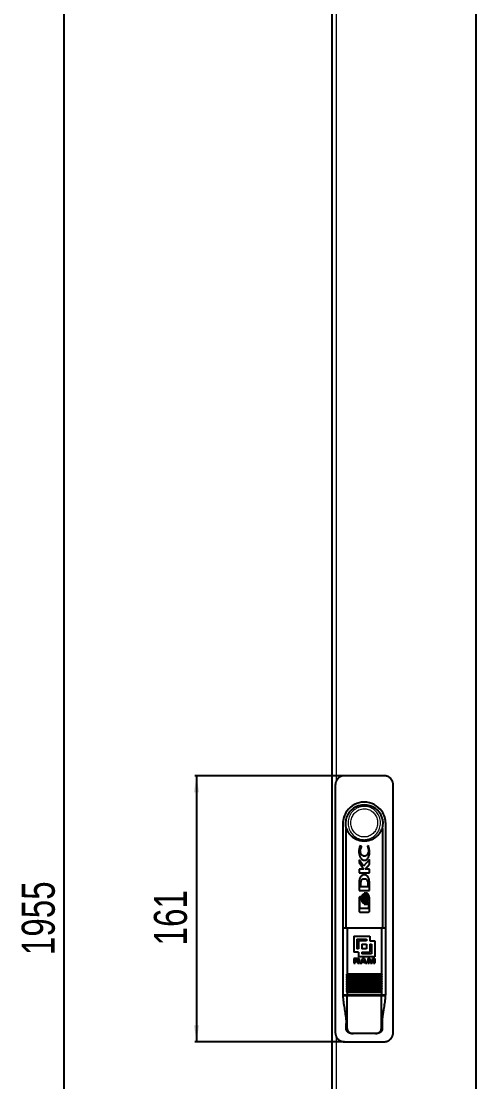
# Model space of a CAD drawing. Header units: millimetres. Extents: x -683 to 1834, y -1447 to 974.
# Drawn here: x -683 to -408, y -309 to 333 of the extents above; entities that cross this region are included whole.
import ezdxf

# ---------------------------------------------------------------- set-up
doc = ezdxf.new("R2010")
doc.units = ezdxf.units.MM
doc.layers.add('FORMAT', color=7, linetype='Continuous')
doc.styles.add('SLDTEXTSTYLE0', font='TXT', dxfattribs={"width": 0.75})
doc.dimstyles.new('SLDDIMSTYLE0', dxfattribs={"dimtxt": 20, "dimasz": 10, "dimexe": 0, "dimexo": 0.0625, "dimgap": 5, "dimtad": 2, "dimdec": 1, "dimrnd": 1e-09, "dimzin": 12, "dimdsep": 46, "dimtxsty": 'SLDTEXTSTYLE0', "dimsah": 1, "dimcen": 0.09, "dimadec": 0, "dimazin": 3, "dimtfac": 1, "dimtofl": 0, "dimtmove": 0, "dimatfit": 3, "dimfxl": 0, "dimfrac": 2, "dimtolj": 1, "dimtzin": 12, "dimarcsym": 0})

# ---------------------------------------------------------------- blocks, each defined once
blk = doc.blocks.new('_D_1')
at = {"layer": 'FORMAT'}
for p, q in [((-495.35, 774.47), (-658.35, 774.47)), ((-657.35, -1180.53), (-657.35, 774.47)), ((-495.35, -1180.53), (-658.35, -1180.53))]:
    blk.add_line(p, q, dxfattribs=at)
for points in [[(-657.35, 774.47), (-658.89, 764.47), (-655.81, 764.47)], [(-657.35, -1180.53), (-655.81, -1170.53), (-658.89, -1170.53)]]:
    blk.add_solid(points, dxfattribs=at)
at = {"layer": 'FORMAT', "insert": (-683.13, -232.59), "char_height": 20, "attachment_point": 1, "rotation": 90, "style": 'SLDTEXTSTYLE0'}
blk.add_mtext('1955', dxfattribs=at)
blk = doc.blocks.new('_D_4')
at = {"layer": 'FORMAT'}
for p, q in [((-487.85, -124.03), (-578.35, -124.03)), ((-577.35, -124.03), (-577.35, -285.03)), ((-487.85, -285.03), (-578.35, -285.03))]:
    blk.add_line(p, q, dxfattribs=at)
for points in [[(-577.35, -124.03), (-578.89, -134.03), (-575.81, -134.03)], [(-577.35, -285.03), (-575.81, -275.03), (-578.89, -275.03)]]:
    blk.add_solid(points, dxfattribs=at)
at = {"layer": 'FORMAT', "insert": (-603.13, -226.7), "char_height": 20, "attachment_point": 1, "rotation": 90, "style": 'SLDTEXTSTYLE0'}
blk.add_mtext('161', dxfattribs=at)

msp = doc.modelspace()

# ---------------------------------------------------------------- linework, layer by layer
at = {"color": 7, "linetype": 'Continuous', "lineweight": 25}
for p, q in [((-495.34, -1180.53), (-495.34, 774.47)), ((-408.34, 682.47), (-408.34, -1088.53)), ((-463.84, -124.03), (-487.84, -124.03)), ((-493.34, -129.53), (-493.34, -279.53)), ((-458.34, -279.53), (-458.34, -129.53)), ((-488.84, -153.03), (-488.84, -256.03)), ((-462.84, -256.03), (-462.84, -153.03)), ((-486.84, -216.03), (-486.84, -156.03)), ((-486.84, -156.03), (-486.84, -156.03)), ((-464.84, -156.03), (-464.84, -216.03)), ((-464.84, -156.03), (-464.84, -156.03)), ((-478.54, -166.36), (-479.07, -169.51)), ((-477.46, -166.73), (-478.54, -166.36)), ((-477.46, -167.02), (-477.46, -166.73)), ((-473.05, -166.76), (-473.86, -166.48)), ((-473.86, -166.48), (-473.86, -166.71)), ((-472.62, -169.54), (-473.05, -166.76)), ((-476.2, -178.7), (-478.99, -174.91)), ((-478.99, -174.91), (-478.99, -176.6)), ((-478.99, -176.6), (-476.03, -180.59)), ((-472.7, -174.82), (-476.2, -178.7)), ((-475.34, -180.59), (-472.7, -177.55)), ((-472.7, -177.55), (-472.7, -174.82)), ((-476.03, -180.59), (-478.99, -180.59)), ((-478.99, -180.59), (-478.99, -182.81)), ((-478.99, -182.81), (-472.7, -182.81)), ((-472.7, -180.59), (-475.34, -180.59)), ((-472.7, -182.81), (-472.7, -180.59)), ((-478.98, -189.22), (-478.98, -193.45)), ((-478.03, -188.55), (-478.11, -189.53)), ((-478.11, -189.53), (-478.11, -191.08)), ((-478.11, -191.08), (-473.47, -191.08)), ((-473.47, -191.08), (-473.47, -189.66)), ((-472.72, -188.39), (-472.9, -186.77)), ((-472.69, -189.39), (-472.72, -188.39)), ((-472.69, -189.41), (-472.69, -189.39)), ((-472.69, -189.43), (-472.69, -189.41)), ((-472.69, -193.45), (-472.69, -189.43)), ((-478.99, -198.04), (-478.99, -205.88)), ((-478.98, -193.45), (-472.69, -193.45)), ((-478.48, -204.42), (-478.48, -198.18)), ((-478.48, -198.18), (-477.9, -198.18)), ((-477.9, -197.39), (-478.33, -197.39)), ((-477.9, -198.18), (-477.9, -197.39)), ((-475.88, -195.68), (-476.11, -195.54)), ((-475.14, -195.16), (-475.82, -195.16)), ((-475.51, -196.08), (-475.74, -195.8)), ((-475.4, -198.45), (-475.13, -196.9)), ((-475.12, -200.02), (-475.4, -198.45)), ((-475.13, -196.9), (-475.36, -196.33)), ((-474.05, -195.16), (-474.75, -195.16)), ((-472.7, -205.88), (-472.7, -198.04)), ((-473.18, -204.42), (-478.48, -204.42)), ((-476.17, -201.35), (-475.9, -201.21)), ((-475.97, -201.82), (-475.29, -201.82)), ((-475.75, -201.1), (-475.51, -200.83)), ((-475.35, -200.58), (-475.12, -200.02)), ((-474.9, -201.82), (-474.2, -201.82)), ((-473.18, -200.74), (-473.18, -204.42)), ((-478.33, -206.53), (-473.36, -206.53)), ((-488.81, -216.03), (-488.81, -256.53)), ((-488.81, -216.03), (-486.19, -216.03)), ((-486.19, -216.03), (-465.5, -216.03)), ((-486.19, -216.03), (-486.19, -244.03)), ((-465.5, -216.03), (-465.5, -244.03)), ((-465.5, -216.03), (-462.88, -216.03)), ((-462.88, -216.03), (-462.88, -256.53)), ((-482.19, -221.03), (-472.43, -221.03)), ((-482.19, -221.03), (-482.19, -230.79)), ((-480.23, -222.98), (-480.23, -228.84)), ((-480.23, -222.98), (-474.38, -222.98)), ((-474.38, -223.96), (-479.26, -223.96)), ((-479.26, -223.96), (-479.26, -228.84)), ((-474.38, -222.98), (-474.38, -223.96)), ((-472.43, -221.03), (-472.43, -223.96)), ((-472.43, -223.96), (-469.5, -223.96)), ((-469.5, -223.96), (-469.5, -233.72)), ((-479.26, -230.79), (-482.19, -230.79)), ((-479.26, -228.84), (-480.23, -228.84)), ((-479.26, -230.79), (-479.26, -233.72)), ((-477.31, -225.91), (-477.31, -228.84)), ((-477.31, -225.91), (-474.38, -225.91)), ((-474.38, -228.84), (-477.31, -228.84)), ((-477.31, -230.79), (-477.31, -231.77)), ((-477.31, -230.79), (-472.43, -230.79)), ((-474.38, -225.91), (-474.38, -228.84)), ((-472.43, -225.91), (-472.43, -230.79)), ((-472.43, -225.91), (-471.45, -225.91)), ((-471.45, -225.91), (-471.45, -231.77)), ((-480.12, -234.59), (-482.18, -234.59)), ((-482.18, -234.59), (-482.18, -237.56)), ((-481.31, -235.09), (-481.31, -235.89)), ((-481.31, -235.09), (-480.24, -235.09)), ((-480.28, -235.89), (-481.31, -235.89)), ((-481.31, -236.38), (-481.31, -237.56)), ((-481.31, -236.38), (-480.38, -236.38)), ((-479.75, -236.86), (-479.73, -237.18)), ((-469.5, -233.72), (-479.26, -233.72)), ((-478.81, -237.13), (-478.83, -236.77)), ((-478.81, -237.13), (-478.81, -237.14)), ((-478.64, -237.47), (-478.64, -237.56)), ((-476.8, -234.59), (-478.34, -237.56)), ((-477.4, -237.56), (-477.12, -236.95)), ((-471.45, -231.77), (-477.31, -231.77)), ((-477.12, -236.95), (-475.45, -236.95)), ((-476.89, -236.46), (-476.29, -235.19)), ((-475.69, -236.46), (-476.89, -236.46)), ((-475.78, -234.59), (-476.8, -234.59)), ((-476.29, -235.19), (-475.69, -236.46)), ((-474.23, -237.56), (-475.78, -234.59)), ((-475.45, -236.95), (-475.16, -237.56)), ((-472.46, -234.59), (-473.77, -234.59)), ((-473.77, -234.59), (-473.77, -237.56)), ((-472.93, -235.17), (-472.93, -237.56)), ((-472.93, -235.17), (-472.05, -237.56)), ((-471.6, -236.85), (-472.46, -234.59)), ((-470.75, -234.59), (-471.6, -236.85)), ((-471.14, -237.56), (-470.27, -235.17)), ((-469.43, -234.59), (-470.75, -234.59)), ((-470.27, -235.17), (-470.27, -237.56)), ((-469.43, -234.59), (-469.43, -237.56)), ((-482.18, -237.56), (-481.31, -237.56)), ((-479.6, -237.56), (-478.64, -237.56)), ((-478.34, -237.56), (-477.4, -237.56)), ((-475.16, -237.56), (-474.23, -237.56)), ((-473.77, -237.56), (-472.93, -237.56)), ((-472.05, -237.56), (-471.14, -237.56)), ((-470.27, -237.56), (-469.43, -237.56)), ((-486.44, -244.13), (-486.24, -244.13)), ((-465.45, -244.13), (-486.24, -244.13)), ((-465.45, -245.53), (-486.24, -245.53)), ((-465.45, -246.93), (-486.24, -246.93)), ((-465.45, -248.33), (-486.24, -248.33)), ((-465.45, -249.73), (-486.24, -249.73)), ((-465.45, -244.13), (-465.24, -244.13)), ((-488.81, -256.53), (-486.19, -256.53)), ((-486.84, -257.03), (-486.84, -256.53)), ((-465.45, -251.13), (-486.24, -251.13)), ((-465.45, -252.53), (-486.24, -252.53)), ((-465.45, -253.93), (-486.24, -253.93)), ((-486.19, -255.23), (-486.19, -256.53)), ((-486.19, -256.53), (-465.5, -256.53)), ((-465.5, -255.23), (-465.5, -256.53)), ((-465.5, -256.53), (-462.88, -256.53)), ((-464.84, -256.53), (-464.84, -257.03)), ((-488.81, -257.03), (-486.19, -257.03)), ((-486.19, -277.03), (-486.19, -257.03)), ((-486.19, -257.03), (-465.5, -257.03)), ((-465.5, -277.03), (-465.5, -257.03)), ((-465.5, -257.03), (-462.88, -257.03)), ((-486.8, -277.03), (-486.8, -273.95)), ((-464.88, -277.03), (-464.88, -273.95)), ((-482.57, -280.03), (-483.5, -280.03)), ((-469.11, -280.03), (-482.57, -280.03)), ((-468.18, -280.03), (-469.11, -280.03)), ((-487.84, -285.03), (-463.84, -285.03))]:
    msp.add_line(p, q, dxfattribs=at)
at = {"color": 8, "linetype": 'Continuous', "lineweight": 18}
for p, q in [((-492.74, 771.87), (-492.74, -127.06)), ((-486.19, -244.03), (-465.5, -244.03)), ((-492.74, -282.03), (-492.74, -1177.93)), ((-486.8, -277.03), (-486.19, -277.03)), ((-465.5, -277.03), (-464.88, -277.03))]:
    msp.add_line(p, q, dxfattribs=at)
at = {"color": 7, "linetype": 'Continuous', "lineweight": 25}
for centre, radius, start, end in [((-475.84, -153.03), 13, 35.39435, 144.60565), ((-475.84, -153.03), 13, 144.60565, 180), ((-475.84, -153.03), 11.4, 344.74488, 195.25752), ((-475.84, -153.03), 13, 0, 35.39435), ((-475.84, -256.03), 13, 180, 184.41172), ((-475.84, -256.03), 13, 355.58829, 0)]:
    msp.add_arc(centre, radius, start, end, dxfattribs=at)
for points, knots in [([(-487.84, -124.03), (-487.92, -124.03), (-488.15, -124.04), (-488.53, -124.07), (-488.99, -124.15), (-489.37, -124.24), (-489.76, -124.37), (-490.18, -124.54), (-490.65, -124.79), (-491.01, -125.03), (-491.41, -125.34), (-491.84, -125.73), (-492.24, -126.21), (-492.58, -126.72), (-492.87, -127.27), (-493.09, -127.85), (-493.23, -128.4), (-493.32, -128.92), (-493.34, -129.33), (-493.34, -129.53)], [0, 0, 0, 0, 0.026548, 0.079857, 0.133557, 0.187656, 0.214827, 0.279193, 0.341313, 0.40058, 0.42963, 0.516667, 0.602096, 0.644369, 0.731406, 0.816835, 0.859108, 0.929336, 1, 1, 1, 1]), ([(-458.34, -129.53), (-458.34, -129.46), (-458.35, -129.23), (-458.38, -128.85), (-458.46, -128.39), (-458.55, -128.01), (-458.72, -127.51), (-458.96, -126.96), (-459.29, -126.44), (-459.66, -125.94), (-460.08, -125.49), (-460.57, -125.1), (-461.02, -124.8), (-461.44, -124.57), (-461.94, -124.36), (-462.33, -124.24), (-462.75, -124.14), (-463.23, -124.05), (-463.64, -124.04), (-463.84, -124.03)], [0, 0, 0, 0, 0.026382, 0.079439, 0.133137, 0.18749, 0.214833, 0.314493, 0.39548, 0.429557, 0.529218, 0.610207, 0.644284, 0.717062, 0.777394, 0.831748, 0.859092, 0.929276, 1, 1, 1, 1]), ([(-464.84, -156.03), (-464.85, -156.06), (-464.87, -156.14), (-464.92, -156.23), (-464.99, -156.31), (-465.06, -156.33), (-465.11, -156.33), (-465.15, -156.32), (-465.19, -156.3), (-465.23, -156.28), (-465.26, -156.25), (-465.28, -156.26), (-465.31, -156.3), (-465.39, -156.44), (-465.48, -156.64), (-465.61, -156.93), (-465.76, -157.28), (-465.95, -157.67), (-466.15, -158.06), (-466.4, -158.49), (-466.74, -159.01), (-467.2, -159.61), (-467.61, -160.09), (-467.98, -160.47), (-468.4, -160.86), (-468.97, -161.35), (-469.71, -161.87), (-470.37, -162.26), (-470.92, -162.54), (-471.47, -162.79), (-472.19, -163.07), (-473.08, -163.33), (-473.84, -163.49), (-474.46, -163.58), (-475.08, -163.64), (-475.8, -163.67), (-476.69, -163.64), (-477.48, -163.55), (-478.15, -163.43), (-478.81, -163.27), (-479.51, -163.06), (-480.09, -162.84), (-480.62, -162.61), (-480.96, -162.44), (-481.38, -162.22), (-481.69, -162.03), (-482.22, -161.7), (-482.8, -161.28), (-483.47, -160.7), (-484.03, -160.14), (-484.44, -159.67), (-484.75, -159.26), (-485.05, -158.85), (-485.38, -158.33), (-485.63, -157.88), (-485.8, -157.54), (-485.9, -157.32), (-486.01, -157.09), (-486.12, -156.84), (-486.22, -156.59), (-486.3, -156.43), (-486.36, -156.32), (-486.39, -156.27), (-486.41, -156.25), (-486.44, -156.27), (-486.48, -156.3), (-486.55, -156.33), (-486.61, -156.34), (-486.66, -156.32), (-486.7, -156.3), (-486.74, -156.26), (-486.79, -156.18), (-486.82, -156.08), (-486.84, -156.03)], [0, 0, 0, 0, 0.007429, 0.022366, 0.037562, 0.053017, 0.060786, 0.067374, 0.073961, 0.080589, 0.08425, 0.085866, 0.088472, 0.091878, 0.103753, 0.109329, 0.120579, 0.137541, 0.148867, 0.160012, 0.182366, 0.204942, 0.227741, 0.239178, 0.252537, 0.279364, 0.306563, 0.334141, 0.347993, 0.361602, 0.38893, 0.41664, 0.44474, 0.458856, 0.47264, 0.500321, 0.523672, 0.552117, 0.571185, 0.585017, 0.612793, 0.636229, 0.640975, 0.664789, 0.669571, 0.683938, 0.697687, 0.7253, 0.748604, 0.777009, 0.796056, 0.805201, 0.823525, 0.841971, 0.860539, 0.869844, 0.87594, 0.882036, 0.892761, 0.900541, 0.906874, 0.910301, 0.913, 0.914838, 0.9167, 0.924526, 0.932352, 0.948085, 0.955997, 0.963249, 0.970501, 0.985183, 1, 1, 1, 1]), ([(-473.86, -166.71), (-473.69, -167.15), (-473.36, -168.04), (-473.32, -168.98), (-473.3, -169.46)], [0, 0, 0, 0, 0.500084, 1, 1, 1, 1]), ([(-479.07, -169.51), (-479.04, -170.11), (-478.99, -171.29), (-478.49, -172.99), (-477.75, -174.31), (-476.92, -174.96), (-476.37, -175.19), (-476.07, -175.21), (-475.92, -175.22)], [0, 0, 0, 0, 0.250282, 0.499393, 0.748791, 0.874699, 0.937286, 1, 1, 1, 1]), ([(-478.25, -169.46), (-478.21, -169.02), (-478.15, -168.14), (-477.69, -167.4), (-477.46, -167.02)], [0, 0, 0, 0, 0.500963, 1, 1, 1, 1]), ([(-475.77, -172.72), (-475.96, -172.7), (-476.34, -172.66), (-476.85, -172.41), (-477.29, -172.05), (-477.76, -171.46), (-478.16, -170.59), (-478.22, -169.83), (-478.25, -169.46)], [0, 0, 0, 0, 0.124416, 0.248357, 0.373982, 0.500169, 0.7494, 1, 1, 1, 1]), ([(-475.92, -175.22), (-475.62, -175.19), (-475, -175.14), (-474.17, -174.68), (-473.56, -173.98), (-473.01, -172.88), (-472.67, -171.37), (-472.63, -170.15), (-472.62, -169.54)], [0, 0, 0, 0, 0.125262, 0.250124, 0.375384, 0.500707, 0.750322, 1, 1, 1, 1]), ([(-473.3, -169.46), (-473.33, -169.83), (-473.38, -170.58), (-473.78, -171.45), (-474.25, -172.05), (-474.69, -172.41), (-475.2, -172.66), (-475.58, -172.7), (-475.77, -172.72)], [0, 0, 0, 0, 0.249965, 0.497821, 0.623014, 0.748581, 0.874284, 1, 1, 1, 1]), ([(-478.33, -185.68), (-478.46, -185.96), (-478.72, -186.51), (-478.92, -187.71), (-478.96, -188.61), (-478.98, -189.22)], [0, 0, 0, 0, 0.249362, 0.499672, 1, 1, 1, 1]), ([(-472.9, -186.77), (-472.99, -186.47), (-473.17, -185.88), (-473.68, -185.08), (-474.37, -184.45), (-475.23, -184.04), (-476.18, -184), (-477.07, -184.31), (-477.81, -184.91), (-478.16, -185.43), (-478.33, -185.68)], [0, 0, 0, 0, 0.125557, 0.25014, 0.375477, 0.500068, 0.624419, 0.749377, 0.874071, 1, 1, 1, 1]), ([(-475.82, -186.53), (-476.1, -186.54), (-476.53, -186.55), (-477.07, -186.74), (-477.43, -186.98), (-477.67, -187.33), (-477.88, -187.86), (-477.97, -188.28), (-478.03, -188.55)], [0, 0, 0, 0, 0.249432, 0.37514, 0.499356, 0.623458, 0.749245, 1, 1, 1, 1]), ([(-473.47, -189.66), (-473.48, -189.29), (-473.5, -188.54), (-473.7, -187.59), (-474.18, -186.98), (-474.85, -186.58), (-475.43, -186.55), (-475.82, -186.53)], [0, 0, 0, 0, 0.248427, 0.497372, 0.622903, 0.74851, 1, 1, 1, 1]), ([(-478.33, -197.39), (-478.41, -197.4), (-478.58, -197.42), (-478.8, -197.56), (-478.93, -197.74), (-478.98, -197.91), (-478.98, -197.99), (-478.99, -198.04)], [0, 0, 0, 0, 0.249445, 0.498999, 0.74851, 0.873859, 1, 1, 1, 1]), ([(-476.11, -195.54), (-476.24, -195.6), (-476.5, -195.72), (-476.91, -196.13), (-477.27, -196.76), (-477.52, -197.59), (-477.55, -198.17), (-477.56, -198.45)], [0, 0, 0, 0, 0.1246, 0.248977, 0.500405, 0.749333, 1, 1, 1, 1]), ([(-477.56, -198.45), (-477.55, -198.73), (-477.52, -199.3), (-477.28, -200.11), (-476.94, -200.74), (-476.54, -201.15), (-476.29, -201.28), (-476.17, -201.35)], [0, 0, 0, 0, 0.2487307, 0.4973773, 0.750528, 0.8752331, 1, 1, 1, 1]), ([(-477.05, -198.45), (-477, -197.94), (-476.93, -197.16), (-476.48, -196.2), (-476.08, -195.85), (-475.88, -195.68)], [0, 0, 0, 0, 0.4989654, 0.749922, 1, 1, 1, 1]), ([(-475.9, -201.21), (-476.1, -201.04), (-476.49, -200.7), (-476.93, -199.74), (-477, -198.97), (-477.05, -198.45)], [0, 0, 0, 0, 0.249575, 0.500842, 1, 1, 1, 1]), ([(-475.74, -195.8), (-475.91, -195.98), (-476.25, -196.33), (-476.64, -197.24), (-476.71, -197.97), (-476.75, -198.45)], [0, 0, 0, 0, 0.2501927, 0.5001584, 1, 1, 1, 1]), ([(-476.75, -198.45), (-476.71, -198.94), (-476.64, -199.66), (-476.25, -200.57), (-475.92, -200.92), (-475.75, -201.1)], [0, 0, 0, 0, 0.499584, 0.749527, 1, 1, 1, 1]), ([(-476.24, -198.45), (-476.21, -198.03), (-476.17, -197.4), (-475.87, -196.6), (-475.63, -196.25), (-475.51, -196.08)], [0, 0, 0, 0, 0.50146, 0.750257, 1, 1, 1, 1]), ([(-475.51, -200.83), (-475.63, -200.65), (-475.87, -200.3), (-476.16, -199.51), (-476.21, -198.87), (-476.24, -198.45)], [0, 0, 0, 0, 0.250895, 0.500775, 1, 1, 1, 1]), ([(-474.47, -198.45), (-474.52, -199.1), (-474.6, -200.07), (-475.11, -201.09), (-475.53, -201.59), (-475.82, -201.74), (-475.97, -201.82)], [0, 0, 0, 0, 0.497146, 0.748374, 0.87465, 1, 1, 1, 1]), ([(-475.36, -196.33), (-475.52, -196.66), (-475.86, -197.33), (-475.89, -198.08), (-475.91, -198.45)], [0, 0, 0, 0, 0.498433, 1, 1, 1, 1]), ([(-475.91, -198.45), (-475.89, -198.83), (-475.86, -199.58), (-475.52, -200.25), (-475.35, -200.58)], [0, 0, 0, 0, 0.501471, 1, 1, 1, 1]), ([(-475.82, -195.16), (-475.69, -195.25), (-475.43, -195.42), (-475.05, -195.92), (-474.59, -196.91), (-474.52, -197.84), (-474.47, -198.45)], [0, 0, 0, 0, 0.1256783, 0.2511395, 0.5015899, 1, 1, 1, 1]), ([(-475.29, -201.82), (-475.15, -201.74), (-474.86, -201.59), (-474.44, -201.09), (-473.93, -200.07), (-473.85, -199.1), (-473.8, -198.45)], [0, 0, 0, 0, 0.125292, 0.251009, 0.501049, 1, 1, 1, 1]), ([(-473.8, -198.45), (-473.85, -197.84), (-473.91, -196.91), (-474.38, -195.92), (-474.75, -195.42), (-475.01, -195.25), (-475.14, -195.16)], [0, 0, 0, 0, 0.496168, 0.747703, 0.874111, 1, 1, 1, 1]), ([(-473.41, -198.45), (-473.46, -199.1), (-473.53, -200.07), (-474.04, -201.09), (-474.47, -201.59), (-474.76, -201.74), (-474.9, -201.82)], [0, 0, 0, 0, 0.497154, 0.74838, 0.874653, 1, 1, 1, 1]), ([(-474.75, -195.16), (-474.62, -195.25), (-474.36, -195.42), (-473.99, -195.92), (-473.52, -196.91), (-473.45, -197.84), (-473.41, -198.45)], [0, 0, 0, 0, 0.125677, 0.251137, 0.501585, 1, 1, 1, 1]), ([(-472.7, -198.04), (-472.72, -197.76), (-472.77, -197.22), (-473.06, -196.44), (-473.39, -195.84), (-473.71, -195.4), (-473.94, -195.24), (-474.05, -195.16)], [0, 0, 0, 0, 0.249822, 0.49931, 0.748741, 0.874879, 1, 1, 1, 1]), ([(-474.2, -201.82), (-474.09, -201.77), (-473.86, -201.66), (-473.49, -201.3), (-473.31, -200.96), (-473.18, -200.74)], [0, 0, 0, 0, 0.248111, 0.495863, 1, 1, 1, 1]), ([(-478.99, -205.88), (-478.98, -205.93), (-478.98, -206.01), (-478.93, -206.17), (-478.8, -206.35), (-478.59, -206.5), (-478.41, -206.52), (-478.33, -206.53)], [0, 0, 0, 0, 0.125388, 0.250591, 0.500192, 0.749805, 1, 1, 1, 1]), ([(-473.36, -206.53), (-473.27, -206.52), (-473.1, -206.5), (-472.88, -206.35), (-472.76, -206.18), (-472.7, -206.01), (-472.7, -205.93), (-472.7, -205.88)], [0, 0, 0, 0, 0.249437, 0.498997, 0.748516, 0.87386, 1, 1, 1, 1]), ([(-480.38, -236.38), (-480.27, -236.39), (-480.11, -236.39), (-479.94, -236.45), (-479.85, -236.52), (-479.79, -236.62), (-479.76, -236.74), (-479.75, -236.83), (-479.75, -236.86)], [0, 0, 0, 0, 0.362307, 0.499762, 0.603895, 0.707751, 0.888159, 1, 1, 1, 1]), ([(-479.59, -235.49), (-479.6, -235.53), (-479.6, -235.61), (-479.66, -235.71), (-479.75, -235.79), (-479.95, -235.88), (-480.14, -235.89), (-480.28, -235.89)], [0, 0, 0, 0, 0.144848, 0.259554, 0.374146, 0.548842, 1, 1, 1, 1]), ([(-480.24, -235.09), (-480.1, -235.09), (-479.92, -235.1), (-479.72, -235.2), (-479.64, -235.3), (-479.6, -235.39), (-479.6, -235.46), (-479.59, -235.49)], [0, 0, 0, 0, 0.464779, 0.639498, 0.766783, 0.894486, 1, 1, 1, 1]), ([(-478.72, -235.43), (-478.73, -235.34), (-478.74, -235.17), (-478.85, -234.97), (-479.04, -234.8), (-479.46, -234.61), (-479.85, -234.6), (-480.12, -234.59)], [0, 0, 0, 0, 0.149141, 0.264134, 0.378852, 0.560232, 1, 1, 1, 1]), ([(-479.73, -237.18), (-479.73, -237.22), (-479.72, -237.29), (-479.7, -237.41), (-479.65, -237.51), (-479.61, -237.56), (-479.6, -237.56)], [0, 0, 0, 0, 0.2561394, 0.5126978, 0.9190221, 1, 1, 1, 1]), ([(-479.35, -236.12), (-479.24, -236.09), (-479.06, -236.04), (-478.86, -235.87), (-478.75, -235.68), (-478.72, -235.52), (-478.72, -235.44), (-478.72, -235.43)], [0, 0, 0, 0, 0.331473, 0.546481, 0.762526, 0.960277, 1, 1, 1, 1]), ([(-478.83, -236.77), (-478.84, -236.67), (-478.86, -236.51), (-478.97, -236.31), (-479.13, -236.19), (-479.27, -236.15), (-479.35, -236.12)], [0, 0, 0, 0, 0.336422, 0.52346, 0.710673, 1, 1, 1, 1]), ([(-478.64, -237.47), (-478.67, -237.46), (-478.72, -237.44), (-478.77, -237.36), (-478.81, -237.25), (-478.81, -237.18), (-478.81, -237.14)], [0, 0, 0, 0, 0.20263, 0.420406, 0.728008, 1, 1, 1, 1]), ([(-486.19, -245.43), (-486.23, -245.22), (-486.3, -244.89), (-486.38, -244.46), (-486.42, -244.24), (-486.44, -244.13)], [0, 0, 0, 0, 0.499993, 0.749996, 1, 1, 1, 1]), ([(-486.19, -246.83), (-486.23, -246.62), (-486.3, -246.29), (-486.38, -245.86), (-486.42, -245.64), (-486.44, -245.53)], [0, 0, 0, 0, 0.499993, 0.749996, 1, 1, 1, 1]), ([(-486.19, -248.23), (-486.23, -248.02), (-486.3, -247.69), (-486.38, -247.26), (-486.42, -247.04), (-486.44, -246.93)], [0, 0, 0, 0, 0.499993, 0.749996, 1, 1, 1, 1]), ([(-486.19, -249.63), (-486.23, -249.42), (-486.3, -249.09), (-486.38, -248.66), (-486.42, -248.44), (-486.44, -248.33)], [0, 0, 0, 0, 0.499993, 0.749996, 1, 1, 1, 1]), ([(-486.19, -251.03), (-486.23, -250.82), (-486.3, -250.49), (-486.38, -250.06), (-486.42, -249.84), (-486.44, -249.73)], [0, 0, 0, 0, 0.4999933, 0.7499958, 1, 1, 1, 1]), ([(-486.24, -244.13), (-486.23, -244.13), (-486.22, -244.13), (-486.2, -244.1), (-486.19, -244.07), (-486.19, -244.05), (-486.19, -244.03), (-486.19, -244.03)], [0, 0, 0, 0, 0.295691, 0.568687, 0.759853, 0.951912, 1, 1, 1, 1]), ([(-486.24, -245.53), (-486.23, -245.53), (-486.22, -245.53), (-486.2, -245.5), (-486.19, -245.47), (-486.19, -245.45), (-486.19, -245.43), (-486.19, -245.43)], [0, 0, 0, 0, 0.295691, 0.568687, 0.759853, 0.951912, 1, 1, 1, 1]), ([(-486.24, -246.93), (-486.23, -246.93), (-486.22, -246.93), (-486.2, -246.9), (-486.19, -246.87), (-486.19, -246.85), (-486.19, -246.83), (-486.19, -246.83)], [0, 0, 0, 0, 0.2956914, 0.5686867, 0.7598531, 0.9519121, 1, 1, 1, 1]), ([(-486.24, -248.33), (-486.23, -248.33), (-486.22, -248.33), (-486.2, -248.3), (-486.19, -248.27), (-486.19, -248.25), (-486.19, -248.23), (-486.19, -248.23)], [0, 0, 0, 0, 0.2956914, 0.5686867, 0.7598531, 0.9519121, 1, 1, 1, 1]), ([(-486.24, -249.73), (-486.23, -249.73), (-486.22, -249.73), (-486.2, -249.7), (-486.19, -249.67), (-486.19, -249.65), (-486.19, -249.63), (-486.19, -249.63)], [0, 0, 0, 0, 0.295691, 0.568687, 0.759853, 0.951912, 1, 1, 1, 1]), ([(-465.5, -245.43), (-467.42, -245.43), (-471.27, -245.43), (-478.2, -245.43), (-483.16, -245.43), (-486.19, -245.43)], [0, 0, 0, 0, 0.280051, 0.560047, 1, 1, 1, 1]), ([(-465.5, -246.83), (-467.42, -246.83), (-471.27, -246.83), (-478.2, -246.83), (-483.16, -246.83), (-486.19, -246.83)], [0, 0, 0, 0, 0.280051, 0.560047, 1, 1, 1, 1]), ([(-465.5, -248.23), (-467.42, -248.23), (-471.27, -248.23), (-478.2, -248.23), (-483.16, -248.23), (-486.19, -248.23)], [0, 0, 0, 0, 0.280051, 0.560047, 1, 1, 1, 1]), ([(-465.5, -249.63), (-467.42, -249.63), (-471.27, -249.63), (-478.2, -249.63), (-483.16, -249.63), (-486.19, -249.63)], [0, 0, 0, 0, 0.280051, 0.560047, 1, 1, 1, 1]), ([(-465.5, -244.03), (-465.5, -244.04), (-465.5, -244.06), (-465.49, -244.09), (-465.48, -244.11), (-465.46, -244.13), (-465.45, -244.13), (-465.45, -244.13)], [0, 0, 0, 0, 0.1717087, 0.3429843, 0.5250053, 0.735802, 1, 1, 1, 1]), ([(-465.24, -244.13), (-465.26, -244.24), (-465.31, -244.51), (-465.4, -244.95), (-465.47, -245.27), (-465.5, -245.43)], [0, 0, 0, 0, 0.249996, 0.624995, 1, 1, 1, 1]), ([(-465.5, -245.43), (-465.5, -245.44), (-465.5, -245.46), (-465.49, -245.49), (-465.48, -245.51), (-465.46, -245.53), (-465.45, -245.53), (-465.45, -245.53)], [0, 0, 0, 0, 0.171709, 0.342984, 0.525005, 0.735802, 1, 1, 1, 1]), ([(-465.24, -245.53), (-465.26, -245.64), (-465.31, -245.91), (-465.4, -246.35), (-465.47, -246.67), (-465.5, -246.83)], [0, 0, 0, 0, 0.249996, 0.624995, 1, 1, 1, 1]), ([(-465.5, -246.83), (-465.5, -246.84), (-465.5, -246.86), (-465.49, -246.89), (-465.48, -246.91), (-465.46, -246.93), (-465.45, -246.93), (-465.45, -246.93)], [0, 0, 0, 0, 0.1717087, 0.3429843, 0.5250053, 0.735802, 1, 1, 1, 1]), ([(-465.24, -246.93), (-465.26, -247.04), (-465.31, -247.31), (-465.4, -247.75), (-465.47, -248.07), (-465.5, -248.23)], [0, 0, 0, 0, 0.249996, 0.624995, 1, 1, 1, 1]), ([(-465.5, -248.23), (-465.5, -248.24), (-465.5, -248.26), (-465.49, -248.29), (-465.48, -248.31), (-465.46, -248.33), (-465.45, -248.33), (-465.45, -248.33)], [0, 0, 0, 0, 0.171709, 0.342984, 0.525005, 0.735802, 1, 1, 1, 1]), ([(-465.24, -248.33), (-465.26, -248.44), (-465.31, -248.71), (-465.4, -249.15), (-465.47, -249.47), (-465.5, -249.63)], [0, 0, 0, 0, 0.249996, 0.6249953, 1, 1, 1, 1]), ([(-465.5, -249.63), (-465.5, -249.64), (-465.5, -249.66), (-465.49, -249.69), (-465.48, -249.71), (-465.46, -249.73), (-465.45, -249.73), (-465.45, -249.73)], [0, 0, 0, 0, 0.171709, 0.342984, 0.525005, 0.735802, 1, 1, 1, 1]), ([(-465.24, -249.73), (-465.26, -249.84), (-465.31, -250.11), (-465.4, -250.55), (-465.47, -250.87), (-465.5, -251.03)], [0, 0, 0, 0, 0.249996, 0.624995, 1, 1, 1, 1]), ([(-486.19, -252.43), (-486.23, -252.22), (-486.3, -251.89), (-486.38, -251.46), (-486.42, -251.24), (-486.44, -251.13)], [0, 0, 0, 0, 0.499993, 0.749996, 1, 1, 1, 1]), ([(-486.19, -253.83), (-486.23, -253.62), (-486.3, -253.29), (-486.38, -252.86), (-486.42, -252.64), (-486.44, -252.53)], [0, 0, 0, 0, 0.499993, 0.749996, 1, 1, 1, 1]), ([(-486.19, -255.23), (-486.23, -255.02), (-486.3, -254.69), (-486.38, -254.26), (-486.42, -254.04), (-486.44, -253.93)], [0, 0, 0, 0, 0.499993, 0.749996, 1, 1, 1, 1]), ([(-486.24, -251.13), (-486.23, -251.13), (-486.22, -251.13), (-486.2, -251.1), (-486.19, -251.07), (-486.19, -251.05), (-486.19, -251.03), (-486.19, -251.03)], [0, 0, 0, 0, 0.295691, 0.568687, 0.759853, 0.951912, 1, 1, 1, 1]), ([(-486.24, -252.53), (-486.23, -252.53), (-486.22, -252.53), (-486.2, -252.5), (-486.19, -252.47), (-486.19, -252.45), (-486.19, -252.43), (-486.19, -252.43)], [0, 0, 0, 0, 0.295691, 0.568687, 0.759853, 0.951912, 1, 1, 1, 1]), ([(-486.24, -253.93), (-486.23, -253.93), (-486.22, -253.93), (-486.2, -253.9), (-486.19, -253.87), (-486.19, -253.85), (-486.19, -253.83), (-486.19, -253.83)], [0, 0, 0, 0, 0.295691, 0.568687, 0.759853, 0.951912, 1, 1, 1, 1]), ([(-465.5, -251.03), (-467.42, -251.03), (-471.27, -251.03), (-478.2, -251.03), (-483.16, -251.03), (-486.19, -251.03)], [0, 0, 0, 0, 0.2800507, 0.5600468, 1, 1, 1, 1]), ([(-465.5, -252.43), (-467.42, -252.43), (-471.27, -252.43), (-478.2, -252.43), (-483.16, -252.43), (-486.19, -252.43)], [0, 0, 0, 0, 0.280051, 0.560047, 1, 1, 1, 1]), ([(-465.5, -253.83), (-467.42, -253.83), (-471.27, -253.83), (-478.2, -253.83), (-483.16, -253.83), (-486.19, -253.83)], [0, 0, 0, 0, 0.280051, 0.560047, 1, 1, 1, 1]), ([(-465.5, -255.23), (-467.42, -255.23), (-471.27, -255.23), (-478.2, -255.23), (-483.16, -255.23), (-486.19, -255.23)], [0, 0, 0, 0, 0.280051, 0.560047, 1, 1, 1, 1]), ([(-465.5, -251.03), (-465.5, -251.04), (-465.5, -251.06), (-465.49, -251.09), (-465.48, -251.11), (-465.46, -251.13), (-465.45, -251.13), (-465.45, -251.13)], [0, 0, 0, 0, 0.171709, 0.342984, 0.525005, 0.735802, 1, 1, 1, 1]), ([(-465.24, -251.13), (-465.26, -251.24), (-465.31, -251.51), (-465.4, -251.95), (-465.47, -252.27), (-465.5, -252.43)], [0, 0, 0, 0, 0.249996, 0.624995, 1, 1, 1, 1]), ([(-465.5, -252.43), (-465.5, -252.44), (-465.5, -252.46), (-465.49, -252.49), (-465.48, -252.51), (-465.46, -252.53), (-465.45, -252.53), (-465.45, -252.53)], [0, 0, 0, 0, 0.171709, 0.342984, 0.525005, 0.735802, 1, 1, 1, 1]), ([(-465.24, -252.53), (-465.26, -252.64), (-465.31, -252.91), (-465.4, -253.35), (-465.47, -253.67), (-465.5, -253.83)], [0, 0, 0, 0, 0.249996, 0.624995, 1, 1, 1, 1]), ([(-465.5, -253.83), (-465.5, -253.84), (-465.5, -253.86), (-465.49, -253.89), (-465.48, -253.91), (-465.46, -253.93), (-465.45, -253.93), (-465.45, -253.93)], [0, 0, 0, 0, 0.171709, 0.342984, 0.525005, 0.735802, 1, 1, 1, 1]), ([(-465.24, -253.93), (-465.26, -254.04), (-465.31, -254.31), (-465.4, -254.75), (-465.47, -255.07), (-465.5, -255.23)], [0, 0, 0, 0, 0.249996, 0.624995, 1, 1, 1, 1]), ([(-488.81, -257.03), (-488.76, -257.66), (-488.67, -258.92), (-488.45, -260.77), (-488.18, -262.65), (-487.98, -263.94), (-487.87, -264.58)], [0, 0, 0, 0, 0.249645, 0.499697, 0.749684, 1, 1, 1, 1]), ([(-463.81, -264.58), (-463.71, -263.94), (-463.5, -262.66), (-463.24, -260.78), (-463.02, -258.93), (-462.92, -257.66), (-462.88, -257.03)], [0, 0, 0, 0, 0.249412, 0.4992255, 0.7495239, 1, 1, 1, 1]), ([(-487.87, -264.58), (-487.68, -265.75), (-487.29, -268.12), (-486.86, -271.33), (-486.82, -273.32), (-486.8, -273.95)], [0, 0, 0, 0, 0.401015, 0.812371, 1, 1, 1, 1]), ([(-464.88, -273.95), (-464.87, -273.28), (-464.84, -271.92), (-464.6, -269.65), (-464.24, -267.18), (-463.96, -265.45), (-463.81, -264.58)], [0, 0, 0, 0, 0.200882, 0.40717, 0.701581, 1, 1, 1, 1]), ([(-493.34, -279.53), (-493.34, -279.61), (-493.34, -279.84), (-493.3, -280.22), (-493.23, -280.68), (-493.13, -281.06), (-492.98, -281.52), (-492.75, -282.05), (-492.43, -282.58), (-492.06, -283.07), (-491.64, -283.53), (-491.17, -283.93), (-490.71, -284.23), (-490.28, -284.47), (-489.79, -284.68), (-489.38, -284.82), (-488.93, -284.93), (-488.45, -285.01), (-488.05, -285.03), (-487.84, -285.03)], [0, 0, 0, 0, 0.026548, 0.079855, 0.133555, 0.187652, 0.214823, 0.301859, 0.387286, 0.429558, 0.516595, 0.602024, 0.644296, 0.708662, 0.770782, 0.830049, 0.859099, 0.929332, 1, 1, 1, 1]), ([(-483.5, -280.03), (-483.7, -280.02), (-484.11, -280), (-484.69, -279.85), (-485.25, -279.6), (-485.74, -279.27), (-486.15, -278.86), (-486.46, -278.4), (-486.67, -277.92), (-486.77, -277.52), (-486.8, -277.22), (-486.8, -277.1), (-486.8, -277.03)], [0, 0, 0, 0, 0.120376, 0.244127, 0.364564, 0.489009, 0.600952, 0.716824, 0.818418, 0.923399, 0.961609, 1, 1, 1, 1]), ([(-486.19, -277.03), (-486.18, -277.18), (-486.16, -277.47), (-486.04, -277.9), (-485.86, -278.31), (-485.61, -278.68), (-485.3, -279.03), (-484.92, -279.34), (-484.47, -279.6), (-483.95, -279.83), (-483.36, -279.98), (-482.89, -280.03), (-482.62, -280.03), (-482.57, -280.03)], [0, 0, 0, 0, 0.083716, 0.170062, 0.253737, 0.339597, 0.428434, 0.519217, 0.621997, 0.726966, 0.847412, 0.970556, 1, 1, 1, 1]), ([(-469.11, -280.03), (-468.86, -280.02), (-468.36, -280), (-467.67, -279.81), (-467.06, -279.53), (-466.59, -279.21), (-466.19, -278.83), (-465.89, -278.42), (-465.65, -277.96), (-465.54, -277.56), (-465.5, -277.24), (-465.5, -277.1), (-465.5, -277.03)], [0, 0, 0, 0, 0.144136, 0.292791, 0.408161, 0.526637, 0.623225, 0.722435, 0.819137, 0.919488, 0.959603, 1, 1, 1, 1]), ([(-464.88, -277.03), (-464.89, -277.19), (-464.91, -277.51), (-465.03, -277.96), (-465.23, -278.4), (-465.49, -278.8), (-465.83, -279.16), (-466.22, -279.47), (-466.67, -279.72), (-467.16, -279.9), (-467.67, -280.01), (-468.01, -280.03), (-468.18, -280.03)], [0, 0, 0, 0, 0.094561, 0.191951, 0.286491, 0.383627, 0.481142, 0.581113, 0.686061, 0.793592, 0.895769, 1, 1, 1, 1]), ([(-463.84, -285.03), (-463.77, -285.03), (-463.54, -285.03), (-463.15, -285), (-462.7, -284.92), (-462.32, -284.82), (-461.9, -284.68), (-461.47, -284.51), (-460.99, -284.25), (-460.65, -284.02), (-460.24, -283.7), (-459.8, -283.29), (-459.41, -282.81), (-459.07, -282.29), (-458.78, -281.74), (-458.58, -281.16), (-458.45, -280.64), (-458.36, -280.14), (-458.35, -279.74), (-458.34, -279.53)], [0, 0, 0, 0, 0.026383, 0.07944, 0.133139, 0.187493, 0.214837, 0.287615, 0.347947, 0.402301, 0.429645, 0.529307, 0.610295, 0.644373, 0.744035, 0.825023, 0.859101, 0.929281, 1, 1, 1, 1])]:
    msp.add_open_spline(points, degree=3, knots=knots, dxfattribs=at)
at = {"color": 8, "linetype": 'Continuous', "lineweight": 18}
for points, knots in [([(-475.84, -162.73), (-476.24, -162.71), (-477.7, -162.66), (-480.18, -161.88), (-482.84, -159.96), (-484.78, -157.22), (-485.76, -153.92), (-485.62, -150.42), (-484.33, -147.16), (-482.03, -144.54), (-479.36, -143.08), (-476.49, -142.46), (-473.58, -142.64), (-470.57, -143.91), (-468.11, -146.11), (-466.47, -149.05), (-465.84, -152.44), (-466.37, -155.92), (-468.02, -159.04), (-470.59, -161.38), (-473.36, -162.57), (-475.16, -162.69), (-475.84, -162.73)], [0, 0, 0, 0, 0.01915, 0.070299, 0.121827, 0.174622, 0.228963, 0.28448, 0.340377, 0.39571, 0.449678, 0.484245, 0.535714, 0.587166, 0.639036, 0.692345, 0.747141, 0.802884, 0.858699, 0.913653, 0.967076, 1, 1, 1, 1]), ([(-475.84, -161.1), (-475.28, -161.06), (-473.79, -160.96), (-471.5, -159.95), (-469.38, -157.97), (-468.03, -155.33), (-467.6, -152.4), (-468.11, -149.53), (-469.46, -147.05), (-471.49, -145.19), (-473.97, -144.11), (-476.38, -143.95), (-478.75, -144.48), (-480.95, -145.72), (-482.84, -147.94), (-483.91, -150.69), (-484.02, -153.64), (-483.21, -156.42), (-481.62, -158.74), (-479.42, -160.37), (-477.38, -161.04), (-476.17, -161.08), (-475.84, -161.1)], [0, 0, 0, 0, 0.032506, 0.085412, 0.140305, 0.196499, 0.252896, 0.308321, 0.361968, 0.413756, 0.464741, 0.515546, 0.549704, 0.603293, 0.658705, 0.7151, 0.771298, 0.826196, 0.879196, 0.930504, 0.981097, 1, 1, 1, 1])]:
    msp.add_open_spline(points, degree=3, knots=knots, dxfattribs=at)

# ---------------------------------------------------------------- dimensions: what is measured, and where the dimension line sits
at = {"layer": 'FORMAT'}
for base, p1, p2, picture, middle in [((-657.35, 774.47), (-495.34, -1180.53), (-495.34, 774.47), '_D_1', (-657.35, -203.03)), ((-577.35, -285.03), (-487.84, -124.03), (-487.84, -285.03), '_D_4', (-577.35, -204.53))]:
    dim = msp.add_linear_dim(base=base, p1=p1, p2=p2, angle=90, dimstyle='SLDDIMSTYLE0', dxfattribs=at)
    dim.commit()
    dim.dimension.update_dxf_attribs({"geometry": picture, "text_midpoint": middle, "dimtype": 160})

doc.saveas('drawing.dxf')
